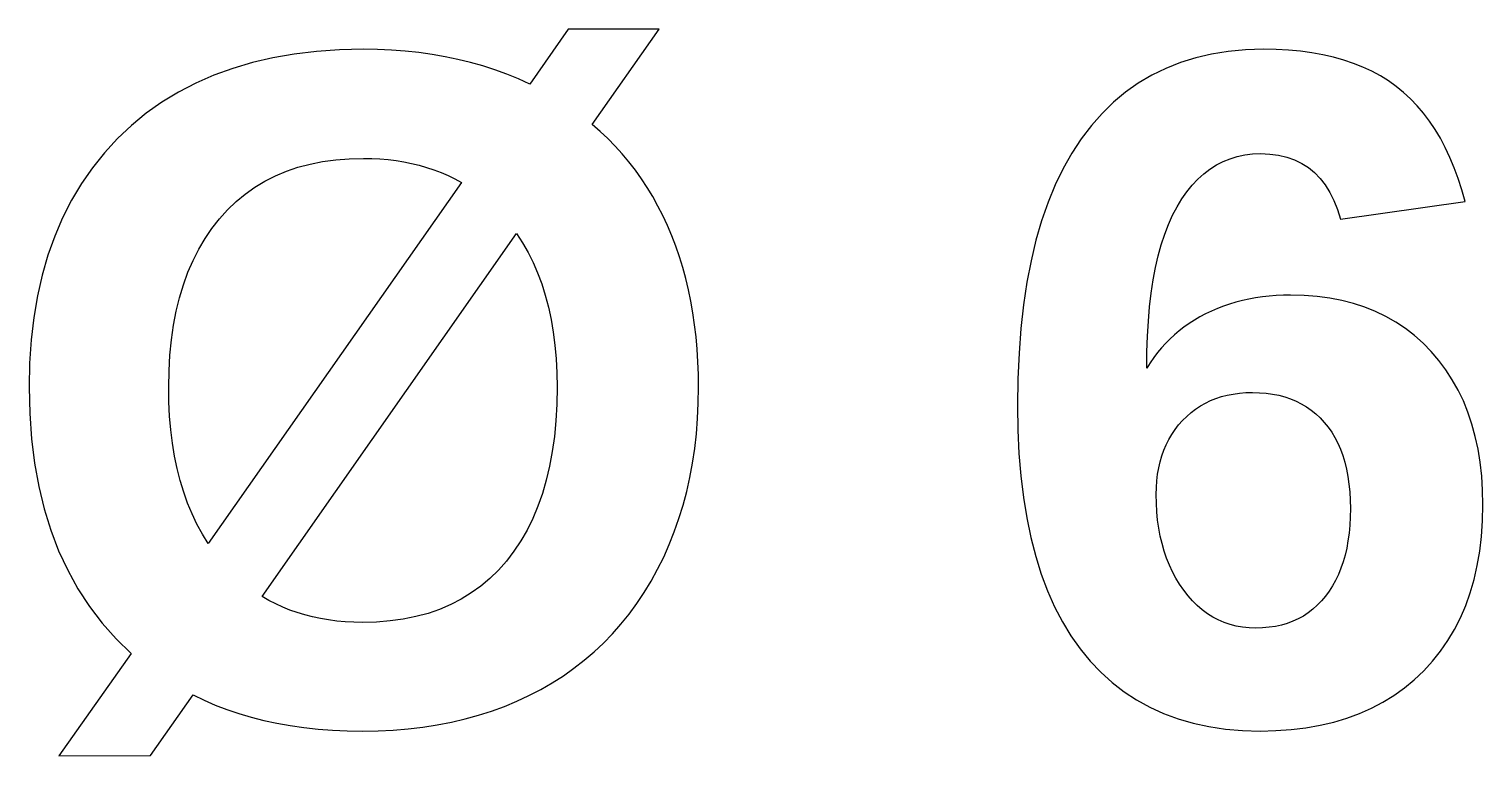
# Model space of a CAD drawing. Header units: metres. Extents: x -140 to 140, y -90 to 90.
# Drawn here: x -83.62 to -77.33, y 59.2 to 62.34 of the extents above; entities that cross this region are included whole.
import ezdxf

# ---------------------------------------------------------------- set-up
doc = ezdxf.new("R2010")
doc.units = ezdxf.units.M

msp = doc.modelspace()

# ---------------------------------------------------------------- linework, layer by layer
for p, q in [((-81.2912, 62.3423), (-81.458, 62.1042)), ((-80.8985, 62.3423), (-81.2912, 62.3423)), ((-81.1874, 61.9293), (-80.8985, 62.3423)), ((-82.4768, 62.2342), (-82.5692, 62.2182)), ((-82.3808, 62.2456), (-82.4768, 62.2342)), ((-82.2812, 62.2525), (-82.3808, 62.2456)), ((-82.1781, 62.2548), (-82.2812, 62.2525)), ((-82.1167, 62.2539), (-82.1781, 62.2548)), ((-82.0562, 62.2512), (-82.1167, 62.2539)), ((-81.9968, 62.2468), (-82.0562, 62.2512)), ((-81.9383, 62.2405), (-81.9968, 62.2468)), ((-81.8809, 62.2325), (-81.9383, 62.2405)), ((-81.8245, 62.2227), (-81.8809, 62.2325)), ((-81.7691, 62.2111), (-81.8245, 62.2227)), ((-78.5074, 62.2341), (-78.5764, 62.2181)), ((-78.4355, 62.2456), (-78.5074, 62.2341)), ((-78.3609, 62.2525), (-78.4355, 62.2456)), ((-78.2834, 62.2548), (-78.3609, 62.2525)), ((-78.2283, 62.2538), (-78.2834, 62.2548)), ((-78.175, 62.251), (-78.2283, 62.2538)), ((-78.1235, 62.2462), (-78.175, 62.251)), ((-78.0739, 62.2396), (-78.1235, 62.2462)), ((-78.026, 62.231), (-78.0739, 62.2396)), ((-77.98, 62.2206), (-78.026, 62.231)), ((-77.9358, 62.2082), (-77.98, 62.2206)), ((-82.7435, 62.1724), (-82.8254, 62.1427)), ((-82.6581, 62.1976), (-82.7435, 62.1724)), ((-82.5692, 62.2182), (-82.6581, 62.1976)), ((-81.7147, 62.1978), (-81.7691, 62.2111)), ((-81.6613, 62.1826), (-81.7147, 62.1978)), ((-81.609, 62.1657), (-81.6613, 62.1826)), ((-81.5576, 62.147), (-81.609, 62.1657)), ((-78.7061, 62.1722), (-78.7668, 62.1424)), ((-78.6427, 62.1974), (-78.7061, 62.1722)), ((-78.5764, 62.2181), (-78.6427, 62.1974)), ((-77.8934, 62.1939), (-77.9358, 62.2082)), ((-77.8528, 62.1777), (-77.8934, 62.1939)), ((-77.8141, 62.1597), (-77.8528, 62.1777)), ((-77.7771, 62.1397), (-77.8141, 62.1597)), ((-82.9037, 62.1084), (-82.9784, 62.0695)), ((-82.8254, 62.1427), (-82.9037, 62.1084)), ((-81.5073, 62.1265), (-81.5576, 62.147)), ((-81.458, 62.1042), (-81.5073, 62.1265)), ((-78.8246, 62.108), (-78.8797, 62.069)), ((-78.7668, 62.1424), (-78.8246, 62.108)), ((-77.742, 62.1178), (-77.7771, 62.1397)), ((-77.7087, 62.0941), (-77.742, 62.1178)), ((-82.9784, 62.0695), (-83.0497, 62.026)), ((-78.8797, 62.069), (-78.9319, 62.0255)), ((-77.677, 62.0683), (-77.7087, 62.0941)), ((-77.6468, 62.0404), (-77.677, 62.0683)), ((-77.6181, 62.0105), (-77.6468, 62.0404)), ((-83.1174, 61.978), (-83.1815, 61.9254)), ((-83.0497, 62.026), (-83.1174, 61.978)), ((-78.9813, 61.9773), (-79.0279, 61.9245)), ((-78.9319, 62.0255), (-78.9813, 61.9773)), ((-77.5908, 61.9784), (-77.6181, 62.0105)), ((-77.5649, 61.9443), (-77.5908, 61.9784)), ((-83.1815, 61.9254), (-83.2421, 61.8682)), ((-81.153, 61.8993), (-81.1874, 61.9293)), ((-79.0279, 61.9245), (-79.0717, 61.8672)), ((-77.5405, 61.908), (-77.5649, 61.9443)), ((-77.5176, 61.8697), (-77.5405, 61.908)), ((-83.2421, 61.8682), (-83.2987, 61.807)), ((-81.1199, 61.8681), (-81.153, 61.8993)), ((-81.0882, 61.8358), (-81.1199, 61.8681)), ((-79.0717, 61.8672), (-79.1125, 61.8053)), ((-77.4962, 61.8292), (-77.5176, 61.8697)), ((-83.2987, 61.807), (-83.3508, 61.7421)), ((-82.2977, 61.7766), (-82.239, 61.7812)), ((-82.239, 61.7812), (-82.1781, 61.7828)), ((-82.1781, 61.7828), (-82.1418, 61.7822)), ((-82.1418, 61.7822), (-82.1061, 61.7803)), ((-82.1061, 61.7803), (-82.071, 61.7773)), ((-81.0578, 61.8023), (-81.0882, 61.8358)), ((-81.0287, 61.7676), (-81.0578, 61.8023)), ((-79.1125, 61.8053), (-79.15, 61.739)), ((-78.4579, 61.7691), (-78.4277, 61.7814)), ((-78.4277, 61.7814), (-78.3965, 61.7909)), ((-78.3965, 61.7909), (-78.364, 61.7977)), ((-78.364, 61.7977), (-78.3304, 61.8018)), ((-78.3304, 61.8018), (-78.2956, 61.8032)), ((-78.2956, 61.8032), (-78.2554, 61.8015)), ((-78.2554, 61.8015), (-78.2175, 61.7965)), ((-78.2175, 61.7965), (-78.1819, 61.7881)), ((-78.1819, 61.7881), (-78.1485, 61.7764)), ((-77.4761, 61.7867), (-77.4962, 61.8292)), ((-77.4576, 61.7421), (-77.4761, 61.7867)), ((-83.3508, 61.7421), (-83.3983, 61.6737)), ((-82.5589, 61.707), (-82.511, 61.7271)), ((-82.511, 61.7271), (-82.4609, 61.7441)), ((-82.4609, 61.7441), (-82.4087, 61.758)), ((-82.4087, 61.758), (-82.3543, 61.7689)), ((-82.3543, 61.7689), (-82.2977, 61.7766)), ((-82.071, 61.7773), (-82.0365, 61.773)), ((-82.0365, 61.773), (-82.0026, 61.7674)), ((-82.0026, 61.7674), (-81.9693, 61.7607)), ((-81.9693, 61.7607), (-81.9366, 61.7527)), ((-81.9366, 61.7527), (-81.9044, 61.7435)), ((-81.9044, 61.7435), (-81.8729, 61.7331)), ((-81.8729, 61.7331), (-81.842, 61.7214)), ((-81.842, 61.7214), (-81.8117, 61.7085)), ((-81.0009, 61.7317), (-81.0287, 61.7676)), ((-80.9745, 61.6947), (-81.0009, 61.7317)), ((-79.15, 61.739), (-79.1843, 61.6681)), ((-78.5412, 61.7161), (-78.5146, 61.7365)), ((-78.5146, 61.7365), (-78.4868, 61.7542)), ((-78.4868, 61.7542), (-78.4579, 61.7691)), ((-78.1485, 61.7764), (-78.1173, 61.7613)), ((-78.1173, 61.7613), (-78.0885, 61.7429)), ((-78.0885, 61.7429), (-78.0619, 61.7212)), ((-78.0619, 61.7212), (-78.0375, 61.6961)), ((-77.4405, 61.6954), (-77.4576, 61.7421)), ((-83.3983, 61.6737), (-83.4413, 61.6017)), ((-81.7529, 61.679), (-82.8495, 60.1167)), ((-82.6895, 61.6281), (-82.6481, 61.6575)), ((-82.6481, 61.6575), (-82.6046, 61.6838)), ((-82.6046, 61.6838), (-82.5589, 61.707)), ((-81.8117, 61.7085), (-81.782, 61.6944)), ((-81.782, 61.6944), (-81.7529, 61.679)), ((-80.9493, 61.6566), (-80.9745, 61.6947)), ((-80.9255, 61.6172), (-80.9493, 61.6566)), ((-79.1843, 61.6681), (-79.2153, 61.5928)), ((-78.614, 61.6386), (-78.5909, 61.6671)), ((-78.5909, 61.6671), (-78.5666, 61.693)), ((-78.5666, 61.693), (-78.5412, 61.7161)), ((-78.0375, 61.6961), (-78.0154, 61.6676)), ((-78.0154, 61.6676), (-77.9956, 61.6358)), ((-77.4249, 61.6466), (-77.4405, 61.6954)), ((-83.4413, 61.6017), (-83.4798, 61.5261)), ((-82.7658, 61.56), (-82.7287, 61.5956)), ((-82.7287, 61.5956), (-82.6895, 61.6281)), ((-80.9031, 61.5767), (-80.9255, 61.6172)), ((-79.2153, 61.5928), (-79.243, 61.513)), ((-78.6567, 61.5733), (-78.6359, 61.6073)), ((-78.6359, 61.6073), (-78.614, 61.6386)), ((-77.9956, 61.6358), (-77.9781, 61.6007)), ((-77.9781, 61.6007), (-77.9628, 61.5622)), ((-77.9498, 61.5204), (-77.4107, 61.5956)), ((-77.4107, 61.5956), (-77.4249, 61.6466)), ((-82.8007, 61.5214), (-82.7658, 61.56)), ((-80.8819, 61.535), (-80.9031, 61.5767)), ((-80.8621, 61.4922), (-80.8819, 61.535)), ((-78.694, 61.4969), (-78.6761, 61.5365)), ((-78.6761, 61.5365), (-78.6567, 61.5733)), ((-77.9628, 61.5622), (-77.9498, 61.5204)), ((-83.4798, 61.5261), (-83.5137, 61.4469)), ((-82.8631, 61.4361), (-82.8332, 61.4799)), ((-82.8332, 61.4799), (-82.8007, 61.5214)), ((-80.8436, 61.4481), (-80.8621, 61.4922)), ((-79.243, 61.513), (-79.2675, 61.4286)), ((-78.7103, 61.4545), (-78.694, 61.4969)), ((-83.5137, 61.4469), (-83.5431, 61.3641)), ((-82.8904, 61.3897), (-82.8631, 61.4361)), ((-82.6155, 59.8868), (-81.5149, 61.4573)), ((-81.5149, 61.4573), (-81.489, 61.4175)), ((-81.489, 61.4175), (-81.4652, 61.3759)), ((-80.8264, 61.4031), (-80.8436, 61.4481)), ((-80.8107, 61.3571), (-80.8264, 61.4031)), ((-79.2675, 61.4286), (-79.2887, 61.3398)), ((-78.7383, 61.3612), (-78.7251, 61.4093)), ((-78.7251, 61.4093), (-78.7103, 61.4545)), ((-83.5431, 61.3641), (-83.568, 61.2777)), ((-82.9372, 61.2897), (-82.9151, 61.341)), ((-82.9151, 61.341), (-82.8904, 61.3897)), ((-81.4652, 61.3759), (-81.4435, 61.3323)), ((-80.7962, 61.3103), (-80.8107, 61.3571)), ((-79.2887, 61.3398), (-79.3066, 61.2466)), ((-78.7499, 61.3104), (-78.7383, 61.3612)), ((-83.568, 61.2777), (-83.5884, 61.1878)), ((-82.9567, 61.2361), (-82.9372, 61.2897)), ((-81.4435, 61.3323), (-81.4238, 61.2868)), ((-81.4238, 61.2868), (-81.4062, 61.2395)), ((-80.7832, 61.2625), (-80.7962, 61.3103)), ((-78.76, 61.2567), (-78.7499, 61.3104)), ((-82.9736, 61.18), (-82.9567, 61.2361)), ((-81.4062, 61.2395), (-81.3907, 61.1902)), ((-80.7715, 61.2139), (-80.7832, 61.2625)), ((-80.7613, 61.1643), (-80.7715, 61.2139)), ((-79.3066, 61.2466), (-79.3213, 61.1488)), ((-78.7685, 61.2002), (-78.76, 61.2567)), ((-83.5884, 61.1878), (-83.6042, 61.0942)), ((-82.9879, 61.1214), (-82.9736, 61.18)), ((-81.3907, 61.1902), (-81.3772, 61.139)), ((-80.7523, 61.1138), (-80.7613, 61.1643)), ((-78.7755, 61.1409), (-78.7685, 61.2002)), ((-78.4294, 61.1518), (-78.4562, 61.1426)), ((-78.4021, 61.16), (-78.4294, 61.1518)), ((-78.3743, 61.1672), (-78.4021, 61.16)), ((-78.346, 61.1735), (-78.3743, 61.1672)), ((-78.3171, 61.1788), (-78.346, 61.1735)), ((-78.2878, 61.1831), (-78.3171, 61.1788)), ((-78.258, 61.1865), (-78.2878, 61.1831)), ((-78.2276, 61.1889), (-78.258, 61.1865)), ((-78.1968, 61.1903), (-78.2276, 61.1889)), ((-78.1654, 61.1908), (-78.1968, 61.1903)), ((-78.1072, 61.1893), (-78.1654, 61.1908)), ((-78.0509, 61.185), (-78.1072, 61.1893)), ((-77.9965, 61.1778), (-78.0509, 61.185)), ((-77.944, 61.1677), (-77.9965, 61.1778)), ((-77.8934, 61.1547), (-77.944, 61.1677)), ((-77.8447, 61.1388), (-77.8934, 61.1547)), ((-83.6042, 61.0942), (-83.6155, 60.9971)), ((-82.9996, 61.0605), (-82.9879, 61.1214)), ((-81.3772, 61.139), (-81.3658, 61.086)), ((-80.7448, 61.0625), (-80.7523, 61.1138)), ((-79.3213, 61.1488), (-79.3327, 61.0465)), ((-78.7809, 61.0788), (-78.7755, 61.1409)), ((-78.5582, 61.0965), (-78.582, 61.0827)), ((-78.5336, 61.1094), (-78.5582, 61.0965)), ((-78.5083, 61.1214), (-78.5336, 61.1094)), ((-78.4825, 61.1325), (-78.5083, 61.1214)), ((-78.4562, 61.1426), (-78.4825, 61.1325)), ((-77.7979, 61.12), (-77.8447, 61.1388)), ((-77.753, 61.0983), (-77.7979, 61.12)), ((-77.7101, 61.0738), (-77.753, 61.0983)), ((-83.0087, 60.997), (-82.9996, 61.0605)), ((-81.3658, 61.086), (-81.3565, 61.031)), ((-81.3565, 61.031), (-81.3493, 60.9741)), ((-80.7386, 61.0102), (-80.7448, 61.0625)), ((-79.3327, 61.0465), (-79.3409, 60.9397)), ((-78.7848, 61.0138), (-78.7809, 61.0788)), ((-78.6483, 61.0363), (-78.6687, 61.0191)), ((-78.627, 61.0526), (-78.6483, 61.0363)), ((-78.6049, 61.0681), (-78.627, 61.0526)), ((-78.582, 61.0827), (-78.6049, 61.0681)), ((-77.669, 61.0463), (-77.7101, 61.0738)), ((-77.6298, 61.016), (-77.669, 61.0463)), ((-83.6155, 60.9971), (-83.6223, 60.8964)), ((-83.0152, 60.9312), (-83.0087, 60.997)), ((-81.3493, 60.9741), (-81.3441, 60.9153)), ((-80.7338, 60.957), (-80.7386, 61.0102)), ((-78.7872, 60.946), (-78.7848, 61.0138)), ((-78.7249, 60.9626), (-78.7419, 60.9421)), ((-78.707, 60.9823), (-78.7249, 60.9626)), ((-78.6883, 61.0011), (-78.707, 60.9823)), ((-78.6687, 61.0191), (-78.6883, 61.0011)), ((-77.5925, 60.9828), (-77.6298, 61.016)), ((-77.5571, 60.9467), (-77.5925, 60.9828)), ((-83.0191, 60.8628), (-83.0152, 60.9312)), ((-81.3441, 60.9153), (-81.341, 60.8546)), ((-80.7304, 60.9029), (-80.7338, 60.957)), ((-80.7283, 60.8479), (-80.7304, 60.9029)), ((-79.3409, 60.9397), (-79.3457, 60.8285)), ((-78.7879, 60.8755), (-78.7872, 60.946)), ((-78.7581, 60.9207), (-78.7734, 60.8985)), ((-78.7419, 60.9421), (-78.7581, 60.9207)), ((-77.524, 60.9081), (-77.5571, 60.9467)), ((-77.4936, 60.8674), (-77.524, 60.9081)), ((-83.6223, 60.8964), (-83.6246, 60.7921)), ((-83.0204, 60.7921), (-83.0191, 60.8628)), ((-81.341, 60.8546), (-81.34, 60.7921)), ((-80.7276, 60.7921), (-80.7283, 60.8479)), ((-78.7734, 60.8985), (-78.7879, 60.8755)), ((-77.4658, 60.8247), (-77.4936, 60.8674)), ((-83.6246, 60.7921), (-83.622, 60.6786)), ((-83.0193, 60.7288), (-83.0204, 60.7921)), ((-81.34, 60.7921), (-81.3413, 60.7186)), ((-80.7287, 60.7238), (-80.7276, 60.7921)), ((-79.3457, 60.8285), (-79.3474, 60.7127)), ((-77.4406, 60.7799), (-77.4658, 60.8247)), ((-77.4181, 60.733), (-77.4406, 60.7799)), ((-83.0163, 60.6675), (-83.0193, 60.7288)), ((-81.3413, 60.7186), (-81.3451, 60.6477)), ((-80.7318, 60.6569), (-80.7287, 60.7238)), ((-79.3474, 60.7127), (-79.3458, 60.6074)), ((-78.5767, 60.6981), (-78.5561, 60.7117)), ((-78.5561, 60.7117), (-78.5345, 60.7238)), ((-78.5345, 60.7238), (-78.5121, 60.7346)), ((-78.5121, 60.7346), (-78.4888, 60.7439)), ((-78.4888, 60.7439), (-78.4646, 60.7518)), ((-78.4646, 60.7518), (-78.4395, 60.7582)), ((-78.4395, 60.7582), (-78.4135, 60.7632)), ((-78.4135, 60.7632), (-78.3866, 60.7668)), ((-78.3866, 60.7668), (-78.3589, 60.769)), ((-78.3589, 60.769), (-78.3302, 60.7697)), ((-78.3302, 60.7697), (-78.3003, 60.7689)), ((-78.3003, 60.7689), (-78.2715, 60.7666)), ((-78.2715, 60.7666), (-78.2436, 60.7628)), ((-78.2436, 60.7628), (-78.2168, 60.7575)), ((-78.2168, 60.7575), (-78.1909, 60.7506)), ((-78.1909, 60.7506), (-78.166, 60.7422)), ((-78.166, 60.7422), (-78.1422, 60.7322)), ((-78.1422, 60.7322), (-78.1193, 60.7208)), ((-78.1193, 60.7208), (-78.0974, 60.7078)), ((-77.3982, 60.6841), (-77.4181, 60.733)), ((-83.622, 60.6786), (-83.6141, 60.5694)), ((-83.0113, 60.608), (-83.0163, 60.6675)), ((-81.3451, 60.6477), (-81.3516, 60.5794)), ((-80.7371, 60.5912), (-80.7318, 60.6569)), ((-78.6502, 60.6295), (-78.6333, 60.6486)), ((-78.6333, 60.6486), (-78.6153, 60.6665)), ((-78.6153, 60.6665), (-78.5965, 60.683)), ((-78.5965, 60.683), (-78.5767, 60.6981)), ((-78.0974, 60.7078), (-78.0766, 60.6933)), ((-78.0766, 60.6933), (-78.0567, 60.6772)), ((-78.0567, 60.6772), (-78.0378, 60.6596)), ((-78.0378, 60.6596), (-78.02, 60.6405)), ((-77.381, 60.633), (-77.3982, 60.6841)), ((-83.0042, 60.5504), (-83.0113, 60.608)), ((-80.7444, 60.5268), (-80.7371, 60.5912)), ((-79.3458, 60.6074), (-79.341, 60.5061)), ((-78.6926, 60.5667), (-78.6798, 60.5886)), ((-78.6798, 60.5886), (-78.6657, 60.6095)), ((-78.6657, 60.6095), (-78.6502, 60.6295)), ((-78.02, 60.6405), (-78.0033, 60.6199)), ((-78.0033, 60.6199), (-77.9879, 60.598)), ((-77.9879, 60.598), (-77.9739, 60.5748)), ((-77.3665, 60.58), (-77.381, 60.633)), ((-83.6141, 60.5694), (-83.6011, 60.4642)), ((-82.9951, 60.4947), (-83.0042, 60.5504)), ((-81.3516, 60.5794), (-81.3607, 60.5138)), ((-80.7538, 60.4637), (-80.7444, 60.5268)), ((-78.7142, 60.5202), (-78.7041, 60.5439)), ((-78.7041, 60.5439), (-78.6926, 60.5667)), ((-77.9739, 60.5748), (-77.9612, 60.5501)), ((-77.9612, 60.5501), (-77.9498, 60.5241)), ((-77.9498, 60.5241), (-77.9398, 60.4968)), ((-77.3545, 60.5248), (-77.3665, 60.58)), ((-77.3453, 60.4676), (-77.3545, 60.5248)), ((-83.6011, 60.4642), (-83.5828, 60.3632)), ((-82.984, 60.4409), (-82.9951, 60.4947)), ((-81.3607, 60.5138), (-81.3723, 60.4507)), ((-80.7653, 60.4019), (-80.7538, 60.4637)), ((-79.341, 60.5061), (-79.3329, 60.4089)), ((-78.7365, 60.4435), (-78.7304, 60.47)), ((-78.7304, 60.47), (-78.723, 60.4956)), ((-78.723, 60.4956), (-78.7142, 60.5202)), ((-77.9398, 60.4968), (-77.9311, 60.4681)), ((-77.9311, 60.4681), (-77.9238, 60.438)), ((-77.3387, 60.4083), (-77.3453, 60.4676)), ((-82.9708, 60.3889), (-82.984, 60.4409)), ((-81.3723, 60.4507), (-81.3866, 60.3903)), ((-80.779, 60.3413), (-80.7653, 60.4019)), ((-79.3329, 60.4089), (-79.3217, 60.3158)), ((-78.7445, 60.3877), (-78.7412, 60.4161)), ((-78.7412, 60.4161), (-78.7365, 60.4435)), ((-77.9238, 60.438), (-77.9177, 60.4065)), ((-77.9177, 60.4065), (-77.9131, 60.3737)), ((-77.3347, 60.3469), (-77.3387, 60.4083)), ((-83.5828, 60.3632), (-83.5593, 60.2664)), ((-82.9556, 60.3389), (-82.9708, 60.3889)), ((-82.9385, 60.2907), (-82.9556, 60.3389)), ((-81.3866, 60.3903), (-81.4034, 60.3324)), ((-80.7947, 60.282), (-80.779, 60.3413)), ((-78.7472, 60.3282), (-78.7466, 60.3584)), ((-78.7466, 60.3584), (-78.7445, 60.3877)), ((-77.9131, 60.3737), (-77.9097, 60.3396)), ((-77.9097, 60.3396), (-77.9077, 60.3041)), ((-77.3334, 60.2835), (-77.3347, 60.3469)), ((-82.9193, 60.2443), (-82.9385, 60.2907)), ((-81.4228, 60.2772), (-81.4448, 60.2246)), ((-81.4034, 60.3324), (-81.4228, 60.2772)), ((-80.8125, 60.224), (-80.7947, 60.282)), ((-79.3217, 60.3158), (-79.3072, 60.2267)), ((-78.7465, 60.2902), (-78.7472, 60.3282)), ((-78.7444, 60.2533), (-78.7465, 60.2902)), ((-77.9077, 60.3041), (-77.907, 60.2672)), ((-77.3349, 60.2142), (-77.3334, 60.2835)), ((-83.5593, 60.2664), (-83.5305, 60.1737)), ((-82.898, 60.1999), (-82.9193, 60.2443)), ((-81.4448, 60.2246), (-81.4694, 60.1747)), ((-80.8324, 60.1673), (-80.8125, 60.224)), ((-79.3072, 60.2267), (-79.2895, 60.1416)), ((-78.7409, 60.2173), (-78.7444, 60.2533)), ((-78.736, 60.1824), (-78.7409, 60.2173)), ((-77.9077, 60.2306), (-77.9096, 60.1952)), ((-77.907, 60.2672), (-77.9077, 60.2306)), ((-77.3394, 60.1473), (-77.3349, 60.2142)), ((-83.5305, 60.1737), (-83.4966, 60.0851)), ((-82.8748, 60.1573), (-82.898, 60.1999)), ((-82.8495, 60.1167), (-82.8748, 60.1573)), ((-81.4694, 60.1747), (-81.4966, 60.1273)), ((-80.8544, 60.1118), (-80.8324, 60.1673)), ((-78.7296, 60.1485), (-78.736, 60.1824)), ((-78.7219, 60.1157), (-78.7296, 60.1485)), ((-77.9128, 60.161), (-77.9173, 60.1281)), ((-77.9096, 60.1952), (-77.9128, 60.161)), ((-77.347, 60.0827), (-77.3394, 60.1473)), ((-83.4966, 60.0851), (-83.4574, 60.0007)), ((-81.5263, 60.0825), (-81.5587, 60.0404)), ((-81.4966, 60.1273), (-81.5263, 60.0825)), ((-80.8784, 60.0576), (-80.8544, 60.1118)), ((-79.2895, 60.1416), (-79.2686, 60.0606)), ((-78.7127, 60.0838), (-78.7219, 60.1157)), ((-78.7022, 60.053), (-78.7127, 60.0838)), ((-77.923, 60.0965), (-77.93, 60.066)), ((-77.9173, 60.1281), (-77.923, 60.0965)), ((-77.3576, 60.0205), (-77.347, 60.0827)), ((-81.5587, 60.0404), (-81.5934, 60.0011)), ((-80.9046, 60.0047), (-80.8784, 60.0576)), ((-79.2686, 60.0606), (-79.2445, 59.9837)), ((-78.6902, 60.0232), (-78.7022, 60.053)), ((-78.6768, 59.9944), (-78.6902, 60.0232)), ((-77.9383, 60.0368), (-77.9479, 60.0089)), ((-77.93, 60.066), (-77.9383, 60.0368)), ((-77.3713, 59.9606), (-77.3576, 60.0205)), ((-83.4574, 60.0007), (-83.413, 59.9204)), ((-81.6304, 59.965), (-81.6695, 59.932)), ((-81.5934, 60.0011), (-81.6304, 59.965)), ((-80.9328, 59.9534), (-80.9046, 60.0047)), ((-79.2445, 59.9837), (-79.2172, 59.9108)), ((-78.662, 59.9667), (-78.6768, 59.9944)), ((-78.6458, 59.9399), (-78.662, 59.9667)), ((-77.9708, 59.9567), (-77.9842, 59.9325)), ((-77.9587, 59.9822), (-77.9708, 59.9567)), ((-77.9479, 60.0089), (-77.9587, 59.9822)), ((-77.388, 59.903), (-77.3713, 59.9606)), ((-83.413, 59.9204), (-83.3634, 59.8442)), ((-81.7109, 59.9021), (-81.7544, 59.8754)), ((-81.6695, 59.932), (-81.7109, 59.9021)), ((-80.9944, 59.8565), (-80.9627, 59.904)), ((-80.9627, 59.904), (-80.9328, 59.9534)), ((-79.2172, 59.9108), (-79.1867, 59.842)), ((-78.6282, 59.9142), (-78.6458, 59.9399)), ((-78.6095, 59.89), (-78.6282, 59.9142)), ((-77.9989, 59.9095), (-78.0149, 59.8878)), ((-77.9842, 59.9325), (-77.9989, 59.9095)), ((-77.4077, 59.8477), (-77.388, 59.903)), ((-83.3634, 59.8442), (-83.3085, 59.7722)), ((-82.5867, 59.8702), (-82.6155, 59.8868)), ((-82.5571, 59.855), (-82.5867, 59.8702)), ((-82.5267, 59.8411), (-82.5571, 59.855)), ((-82.4956, 59.8285), (-82.5267, 59.8411)), ((-81.8482, 59.8314), (-81.8983, 59.8141)), ((-81.8002, 59.8518), (-81.8482, 59.8314)), ((-81.7544, 59.8754), (-81.8002, 59.8518)), ((-81.0279, 59.8108), (-80.9944, 59.8565)), ((-79.1867, 59.842), (-79.1529, 59.7773)), ((-78.5898, 59.8677), (-78.6095, 59.89)), ((-78.5693, 59.8474), (-78.5898, 59.8677)), ((-78.548, 59.829), (-78.5693, 59.8474)), ((-78.0692, 59.8317), (-78.0893, 59.8163)), ((-78.0501, 59.8488), (-78.0692, 59.8317)), ((-78.032, 59.8675), (-78.0501, 59.8488)), ((-78.0149, 59.8878), (-78.032, 59.8675)), ((-77.4304, 59.7948), (-77.4077, 59.8477)), ((-83.3085, 59.7722), (-83.2484, 59.7043)), ((-82.4638, 59.8172), (-82.4956, 59.8285)), ((-82.4312, 59.8073), (-82.4638, 59.8172)), ((-82.3979, 59.7987), (-82.4312, 59.8073)), ((-82.3638, 59.7914), (-82.3979, 59.7987)), ((-82.329, 59.7854), (-82.3638, 59.7914)), ((-82.2934, 59.7808), (-82.329, 59.7854)), ((-82.2571, 59.7775), (-82.2934, 59.7808)), ((-82.22, 59.7755), (-82.2571, 59.7775)), ((-82.1822, 59.7749), (-82.22, 59.7755)), ((-82.121, 59.7764), (-82.1822, 59.7749)), ((-82.0621, 59.7811), (-82.121, 59.7764)), ((-82.0053, 59.789), (-82.0621, 59.7811)), ((-81.9507, 59.8), (-82.0053, 59.789)), ((-81.8983, 59.8141), (-81.9507, 59.8)), ((-81.1003, 59.7252), (-81.0632, 59.767)), ((-81.0632, 59.767), (-81.0279, 59.8108)), ((-79.1529, 59.7773), (-79.116, 59.7166)), ((-78.5257, 59.8125), (-78.548, 59.829)), ((-78.5025, 59.798), (-78.5257, 59.8125)), ((-78.4785, 59.7854), (-78.5025, 59.798)), ((-78.4536, 59.7747), (-78.4785, 59.7854)), ((-78.4278, 59.766), (-78.4536, 59.7747)), ((-78.1799, 59.7708), (-78.2051, 59.7635)), ((-78.1558, 59.7797), (-78.1799, 59.7708)), ((-78.1326, 59.7903), (-78.1558, 59.7797)), ((-78.1104, 59.8025), (-78.1326, 59.7903)), ((-78.0893, 59.8163), (-78.1104, 59.8025)), ((-77.4562, 59.7443), (-77.4304, 59.7948)), ((-83.2484, 59.7043), (-83.1831, 59.6406)), ((-81.1392, 59.6852), (-81.1003, 59.7252)), ((-79.116, 59.7166), (-79.0758, 59.6599)), ((-78.4012, 59.7592), (-78.4278, 59.766)), ((-78.3737, 59.7543), (-78.4012, 59.7592)), ((-78.3452, 59.7514), (-78.3737, 59.7543)), ((-78.3159, 59.7505), (-78.3452, 59.7514)), ((-78.2867, 59.7513), (-78.3159, 59.7505)), ((-78.2585, 59.7537), (-78.2867, 59.7513)), ((-78.2313, 59.7578), (-78.2585, 59.7537)), ((-78.2051, 59.7635), (-78.2313, 59.7578)), ((-77.485, 59.696), (-77.4562, 59.7443)), ((-83.1831, 59.6406), (-83.4964, 59.1971)), ((-81.2223, 59.6109), (-81.1799, 59.6471)), ((-81.1799, 59.6471), (-81.1392, 59.6852)), ((-79.0758, 59.6599), (-79.0326, 59.6074)), ((-77.5518, 59.6066), (-77.5169, 59.6501)), ((-77.5169, 59.6501), (-77.485, 59.696)), ((-81.2666, 59.5766), (-81.2223, 59.6109)), ((-79.0326, 59.6074), (-78.9867, 59.5591)), ((-77.5897, 59.5653), (-77.5518, 59.6066)), ((-81.3605, 59.5136), (-81.3127, 59.5441)), ((-81.3127, 59.5441), (-81.2666, 59.5766)), ((-78.9867, 59.5591), (-78.9379, 59.515)), ((-78.9379, 59.515), (-78.8864, 59.4751)), ((-77.6732, 59.4914), (-77.6303, 59.5268)), ((-77.6303, 59.5268), (-77.5897, 59.5653)), ((-83.0997, 59.1991), (-82.9146, 59.4616)), ((-82.9146, 59.4616), (-82.8675, 59.4384)), ((-81.514, 59.4338), (-81.4614, 59.4583)), ((-81.4614, 59.4583), (-81.4102, 59.485)), ((-81.4102, 59.485), (-81.3605, 59.5136)), ((-78.8864, 59.4751), (-78.8321, 59.4394)), ((-77.7659, 59.4297), (-77.7184, 59.459)), ((-77.7184, 59.459), (-77.6732, 59.4914)), ((-82.8675, 59.4384), (-82.8188, 59.4171)), ((-82.8188, 59.4171), (-82.7687, 59.3976)), ((-82.7687, 59.3976), (-82.717, 59.38)), ((-81.6799, 59.3731), (-81.6232, 59.3912)), ((-81.6232, 59.3912), (-81.5679, 59.4115)), ((-81.5679, 59.4115), (-81.514, 59.4338)), ((-78.8321, 59.4394), (-78.775, 59.4079)), ((-78.775, 59.4079), (-78.7152, 59.3806)), ((-77.8679, 59.3804), (-77.8157, 59.4035)), ((-77.8157, 59.4035), (-77.7659, 59.4297)), ((-82.717, 59.38), (-82.6637, 59.3643)), ((-82.6637, 59.3643), (-82.6089, 59.3504)), ((-82.6089, 59.3504), (-82.5526, 59.3383)), ((-82.5526, 59.3383), (-82.4947, 59.3281)), ((-82.4947, 59.3281), (-82.4353, 59.3198)), ((-81.9202, 59.322), (-81.8581, 59.3316)), ((-81.8581, 59.3316), (-81.7973, 59.3433)), ((-81.7973, 59.3433), (-81.7379, 59.3571)), ((-81.7379, 59.3571), (-81.6799, 59.3731)), ((-78.7152, 59.3806), (-78.6525, 59.3575)), ((-78.6525, 59.3575), (-78.5871, 59.3385)), ((-78.5871, 59.3385), (-78.5189, 59.3238)), ((-78.0996, 59.3188), (-78.0382, 59.3296)), ((-78.0382, 59.3296), (-77.9791, 59.3435)), ((-77.9791, 59.3435), (-77.9223, 59.3604)), ((-77.9223, 59.3604), (-77.8679, 59.3804)), ((-82.4353, 59.3198), (-82.3743, 59.3133)), ((-82.3743, 59.3133), (-82.3118, 59.3086)), ((-82.3118, 59.3086), (-82.2478, 59.3059)), ((-82.2478, 59.3059), (-82.1822, 59.3049)), ((-82.1822, 59.3049), (-82.1147, 59.306)), ((-82.1147, 59.306), (-82.0485, 59.3092)), ((-82.0485, 59.3092), (-81.9836, 59.3145)), ((-81.9836, 59.3145), (-81.9202, 59.322)), ((-78.5189, 59.3238), (-78.448, 59.3133)), ((-78.448, 59.3133), (-78.3742, 59.307)), ((-78.3742, 59.307), (-78.2977, 59.3049)), ((-78.2977, 59.3049), (-78.2293, 59.3065)), ((-78.2293, 59.3065), (-78.1633, 59.3111)), ((-78.1633, 59.3111), (-78.0996, 59.3188)), ((-83.4964, 59.1971), (-83.0997, 59.1991))]:
    msp.add_line(p, q)

doc.saveas('drawing.dxf')
